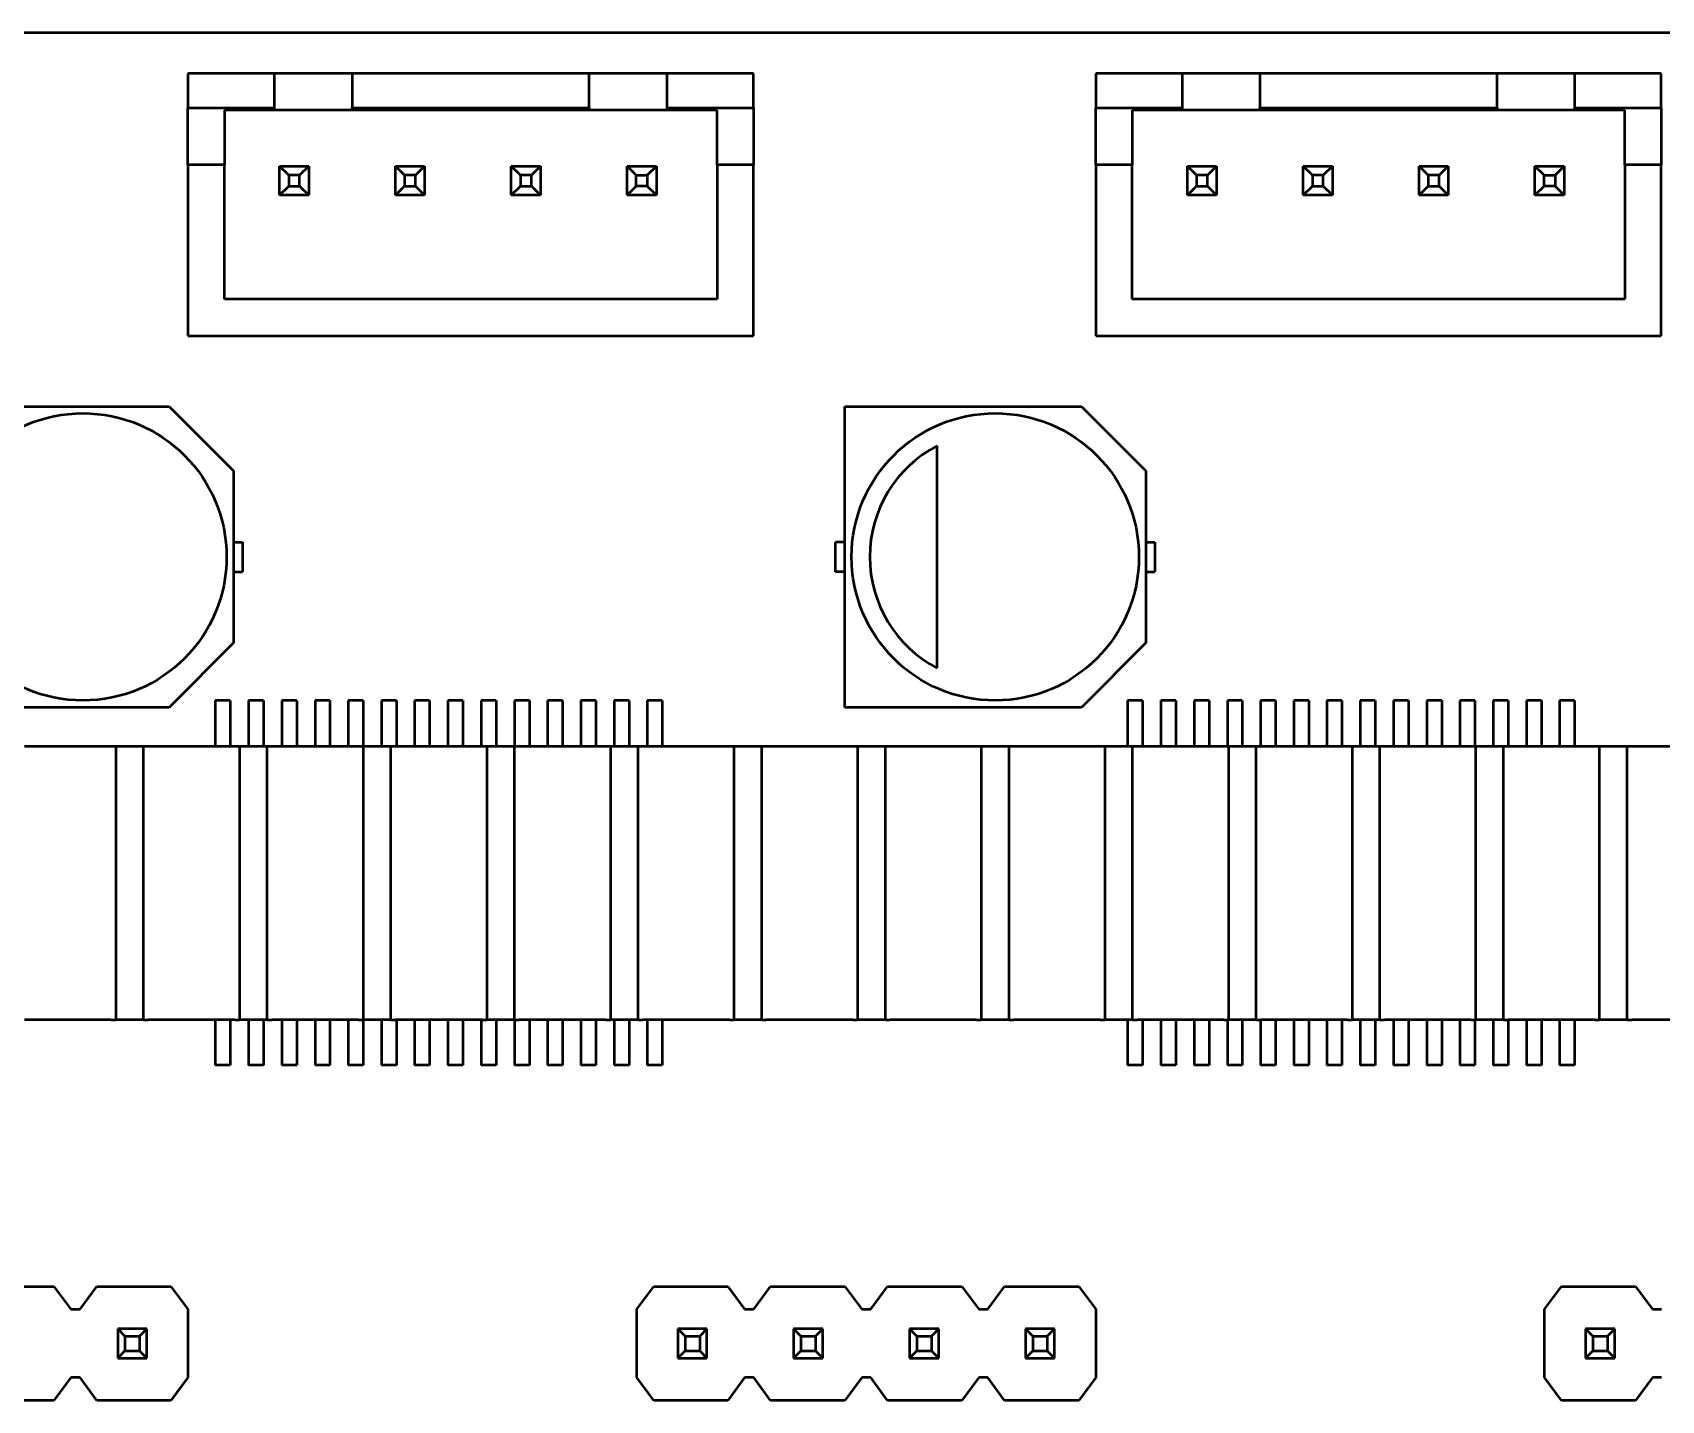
# Model space of a CAD drawing. Header units: inches. Extents: x 2.92 to 8.77, y 2.26 to 6.
# Drawn here: x 6.16 to 7.566, y 4.823 to 6.004 of the extents above; entities that cross this region are included whole.
import ezdxf

# ---------------------------------------------------------------- set-up
doc = ezdxf.new("R2010")
doc.units = ezdxf.units.IN
doc.header["$MEASUREMENT"] = 0
doc.layers.add('Visible (ANSI)', color=7, linetype='Continuous', lineweight=50)

msp = doc.modelspace()

# ---------------------------------------------------------------- linework, layer by layer
at = {"layer": 'Visible (ANSI)'}
for p, q in [((3.0069, 6.0039), (8.7746, 6.0039)), ((6.2943, 5.9685), (6.2943, 5.939)), ((6.3691, 5.9685), (6.2943, 5.9685)), ((6.436, 5.9685), (6.3691, 5.9685)), ((6.3691, 5.939), (6.3691, 5.9685)), ((6.6407, 5.9685), (6.436, 5.9685)), ((6.436, 5.9685), (6.436, 5.939)), ((6.7077, 5.9685), (6.6407, 5.9685)), ((6.6407, 5.939), (6.6407, 5.9685)), ((6.7825, 5.9685), (6.7077, 5.9685)), ((6.7077, 5.9685), (6.7077, 5.939)), ((6.7825, 5.939), (6.7825, 5.9685)), ((7.0778, 5.9685), (7.0778, 5.939)), ((7.1526, 5.9685), (7.0778, 5.9685)), ((7.2195, 5.9685), (7.1526, 5.9685)), ((7.1526, 5.939), (7.1526, 5.9685)), ((7.4242, 5.9685), (7.2195, 5.9685)), ((7.2195, 5.9685), (7.2195, 5.939)), ((7.4911, 5.9685), (7.4242, 5.9685)), ((7.4242, 5.939), (7.4242, 5.9685)), ((7.5659, 5.9685), (7.4911, 5.9685)), ((7.4911, 5.9685), (7.4911, 5.939)), ((7.5659, 5.939), (7.5659, 5.9685)), ((6.2943, 5.8898), (6.2943, 5.939)), ((6.2943, 5.939), (6.3691, 5.939)), ((6.3258, 5.937), (6.3258, 5.8898)), ((6.3691, 5.937), (6.3258, 5.937)), ((6.3691, 5.937), (6.3691, 5.939)), ((6.436, 5.937), (6.3691, 5.937)), ((6.436, 5.937), (6.436, 5.939)), ((6.436, 5.939), (6.6407, 5.939)), ((6.6407, 5.937), (6.436, 5.937)), ((6.6407, 5.939), (6.6407, 5.937)), ((6.7077, 5.937), (6.6407, 5.937)), ((6.7077, 5.939), (6.7825, 5.939)), ((6.7077, 5.939), (6.7077, 5.937)), ((6.751, 5.937), (6.7077, 5.937)), ((6.751, 5.8898), (6.751, 5.937)), ((6.7825, 5.939), (6.7825, 5.8898)), ((7.0778, 5.8898), (7.0778, 5.939)), ((7.0778, 5.939), (7.1526, 5.939)), ((7.1093, 5.937), (7.1093, 5.8898)), ((7.1526, 5.937), (7.1093, 5.937)), ((7.1526, 5.937), (7.1526, 5.939)), ((7.2195, 5.937), (7.1526, 5.937)), ((7.2195, 5.937), (7.2195, 5.939)), ((7.2195, 5.939), (7.4242, 5.939)), ((7.4242, 5.937), (7.2195, 5.937)), ((7.4242, 5.939), (7.4242, 5.937)), ((7.4911, 5.937), (7.4242, 5.937)), ((7.4911, 5.939), (7.5659, 5.939)), ((7.4911, 5.939), (7.4911, 5.937)), ((7.5344, 5.937), (7.4911, 5.937)), ((7.5344, 5.8898), (7.5344, 5.937)), ((7.5659, 5.939), (7.5659, 5.8898)), ((6.3258, 5.8898), (6.2943, 5.8898)), ((6.2943, 5.8898), (6.2943, 5.7421)), ((6.3258, 5.7736), (6.3258, 5.8898)), ((6.3734, 5.8886), (6.3986, 5.8886)), ((6.3734, 5.8634), (6.3734, 5.8886)), ((6.3813, 5.8807), (6.3734, 5.8886)), ((6.3907, 5.8807), (6.3813, 5.8807)), ((6.3813, 5.8807), (6.3813, 5.8713)), ((6.3907, 5.8807), (6.3986, 5.8886)), ((6.3907, 5.8713), (6.3907, 5.8807)), ((6.3986, 5.8886), (6.3986, 5.8634)), ((6.4734, 5.8886), (6.4986, 5.8886)), ((6.4734, 5.8634), (6.4734, 5.8886)), ((6.4813, 5.8807), (6.4734, 5.8886)), ((6.4907, 5.8807), (6.4813, 5.8807)), ((6.4813, 5.8807), (6.4813, 5.8713)), ((6.4907, 5.8807), (6.4986, 5.8886)), ((6.4907, 5.8713), (6.4907, 5.8807)), ((6.4986, 5.8886), (6.4986, 5.8634)), ((6.5734, 5.8886), (6.5986, 5.8886)), ((6.5734, 5.8634), (6.5734, 5.8886)), ((6.5813, 5.8807), (6.5734, 5.8886)), ((6.5907, 5.8807), (6.5813, 5.8807)), ((6.5813, 5.8807), (6.5813, 5.8713)), ((6.5907, 5.8807), (6.5986, 5.8886)), ((6.5907, 5.8713), (6.5907, 5.8807)), ((6.5986, 5.8886), (6.5986, 5.8634)), ((6.6734, 5.8634), (6.6734, 5.8886)), ((6.6734, 5.8886), (6.6986, 5.8886)), ((6.6813, 5.8807), (6.6734, 5.8886)), ((6.6813, 5.8713), (6.6813, 5.8807)), ((6.6813, 5.8807), (6.6907, 5.8807)), ((6.6986, 5.8886), (6.6907, 5.8807)), ((6.6907, 5.8807), (6.6907, 5.8713)), ((6.6986, 5.8886), (6.6986, 5.8634)), ((6.7825, 5.8898), (6.751, 5.8898)), ((6.751, 5.8898), (6.751, 5.7736)), ((6.7825, 5.7421), (6.7825, 5.8898)), ((7.1093, 5.8898), (7.0778, 5.8898)), ((7.0778, 5.8898), (7.0778, 5.7421)), ((7.1093, 5.7736), (7.1093, 5.8898)), ((7.1569, 5.8886), (7.1821, 5.8886)), ((7.1569, 5.8634), (7.1569, 5.8886)), ((7.1648, 5.8807), (7.1569, 5.8886)), ((7.1742, 5.8807), (7.1648, 5.8807)), ((7.1648, 5.8807), (7.1648, 5.8713)), ((7.1742, 5.8807), (7.1821, 5.8886)), ((7.1742, 5.8713), (7.1742, 5.8807)), ((7.1821, 5.8886), (7.1821, 5.8634)), ((7.2569, 5.8886), (7.2821, 5.8886)), ((7.2569, 5.8634), (7.2569, 5.8886)), ((7.2648, 5.8807), (7.2569, 5.8886)), ((7.2742, 5.8807), (7.2648, 5.8807)), ((7.2648, 5.8807), (7.2648, 5.8713)), ((7.2742, 5.8807), (7.2821, 5.8886)), ((7.2742, 5.8713), (7.2742, 5.8807)), ((7.2821, 5.8886), (7.2821, 5.8634)), ((7.3569, 5.8886), (7.3821, 5.8886)), ((7.3569, 5.8634), (7.3569, 5.8886)), ((7.3648, 5.8807), (7.3569, 5.8886)), ((7.3742, 5.8807), (7.3648, 5.8807)), ((7.3648, 5.8807), (7.3648, 5.8713)), ((7.3742, 5.8807), (7.3821, 5.8886)), ((7.3742, 5.8713), (7.3742, 5.8807)), ((7.3821, 5.8886), (7.3821, 5.8634)), ((7.4569, 5.8634), (7.4569, 5.8886)), ((7.4569, 5.8886), (7.4821, 5.8886)), ((7.4648, 5.8807), (7.4569, 5.8886)), ((7.4648, 5.8713), (7.4648, 5.8807)), ((7.4648, 5.8807), (7.4742, 5.8807)), ((7.4821, 5.8886), (7.4742, 5.8807)), ((7.4742, 5.8807), (7.4742, 5.8713)), ((7.4821, 5.8886), (7.4821, 5.8634)), ((7.5659, 5.8898), (7.5344, 5.8898)), ((7.5344, 5.8898), (7.5344, 5.7736)), ((7.5659, 5.7421), (7.5659, 5.8898)), ((6.3734, 5.8634), (6.3813, 5.8713)), ((6.3986, 5.8634), (6.3734, 5.8634)), ((6.3813, 5.8713), (6.3907, 5.8713)), ((6.3986, 5.8634), (6.3907, 5.8713)), ((6.4734, 5.8634), (6.4813, 5.8713)), ((6.4986, 5.8634), (6.4734, 5.8634)), ((6.4813, 5.8713), (6.4907, 5.8713)), ((6.4986, 5.8634), (6.4907, 5.8713)), ((6.5734, 5.8634), (6.5813, 5.8713)), ((6.5986, 5.8634), (6.5734, 5.8634)), ((6.5813, 5.8713), (6.5907, 5.8713)), ((6.5986, 5.8634), (6.5907, 5.8713)), ((6.6813, 5.8713), (6.6734, 5.8634)), ((6.6986, 5.8634), (6.6734, 5.8634)), ((6.6907, 5.8713), (6.6813, 5.8713)), ((6.6986, 5.8634), (6.6907, 5.8713)), ((7.1569, 5.8634), (7.1648, 5.8713)), ((7.1821, 5.8634), (7.1569, 5.8634)), ((7.1648, 5.8713), (7.1742, 5.8713)), ((7.1821, 5.8634), (7.1742, 5.8713)), ((7.2569, 5.8634), (7.2648, 5.8713)), ((7.2821, 5.8634), (7.2569, 5.8634)), ((7.2648, 5.8713), (7.2742, 5.8713)), ((7.2821, 5.8634), (7.2742, 5.8713)), ((7.3569, 5.8634), (7.3648, 5.8713)), ((7.3821, 5.8634), (7.3569, 5.8634)), ((7.3648, 5.8713), (7.3742, 5.8713)), ((7.3821, 5.8634), (7.3742, 5.8713)), ((7.4648, 5.8713), (7.4569, 5.8634)), ((7.4821, 5.8634), (7.4569, 5.8634)), ((7.4742, 5.8713), (7.4648, 5.8713)), ((7.4821, 5.8634), (7.4742, 5.8713)), ((6.751, 5.7736), (6.3258, 5.7736)), ((7.5344, 5.7736), (7.1093, 5.7736)), ((6.2943, 5.7421), (6.7825, 5.7421)), ((7.0778, 5.7421), (7.5659, 5.7421)), ((6.0738, 5.6811), (6.278, 5.6811)), ((6.278, 5.6811), (6.3337, 5.6254)), ((6.8612, 5.6811), (7.0654, 5.6811)), ((6.8612, 5.4213), (6.8612, 5.6811)), ((7.0654, 5.6811), (7.1211, 5.6254)), ((6.9409, 5.4553), (6.9409, 5.6471)), ((6.3337, 5.6254), (6.3337, 5.4769)), ((7.1211, 5.6254), (7.1211, 5.4769)), ((6.3337, 5.564), (6.3415, 5.564)), ((6.3415, 5.564), (6.3415, 5.5384)), ((6.8612, 5.564), (6.8533, 5.564)), ((6.8533, 5.5384), (6.8533, 5.564)), ((7.1211, 5.564), (7.1289, 5.564)), ((7.1289, 5.564), (7.1289, 5.5384)), ((6.3337, 5.5384), (6.3415, 5.5384)), ((6.8612, 5.5384), (6.8533, 5.5384)), ((7.1211, 5.5384), (7.1289, 5.5384)), ((6.3337, 5.4769), (6.278, 5.4213)), ((7.1211, 5.4769), (7.0654, 5.4213)), ((6.3179, 5.4272), (6.3179, 5.4005)), ((6.3308, 5.4272), (6.3179, 5.4272)), ((6.3308, 5.4272), (6.3308, 5.4005)), ((6.3466, 5.4272), (6.3466, 5.4005)), ((6.3595, 5.4272), (6.3466, 5.4272)), ((6.3595, 5.4272), (6.3595, 5.4005)), ((6.3753, 5.4272), (6.3753, 5.4005)), ((6.3882, 5.4272), (6.3753, 5.4272)), ((6.3882, 5.4272), (6.3882, 5.4005)), ((6.404, 5.4272), (6.404, 5.4005)), ((6.4169, 5.4272), (6.404, 5.4272)), ((6.4169, 5.4272), (6.4169, 5.4005)), ((6.4326, 5.4272), (6.4326, 5.4005)), ((6.4456, 5.4272), (6.4326, 5.4272)), ((6.4456, 5.4272), (6.4456, 5.4005)), ((6.4613, 5.4272), (6.4613, 5.4005)), ((6.4743, 5.4272), (6.4613, 5.4272)), ((6.4743, 5.4272), (6.4743, 5.4005)), ((6.49, 5.4272), (6.49, 5.4005)), ((6.5029, 5.4272), (6.49, 5.4272)), ((6.5029, 5.4272), (6.5029, 5.4005)), ((6.5187, 5.4272), (6.5187, 5.4005)), ((6.5316, 5.4272), (6.5187, 5.4272)), ((6.5316, 5.4272), (6.5316, 5.4005)), ((6.5474, 5.4272), (6.5474, 5.4005)), ((6.5603, 5.4272), (6.5474, 5.4272)), ((6.5603, 5.4272), (6.5603, 5.4005)), ((6.5761, 5.4272), (6.5761, 5.4005)), ((6.589, 5.4272), (6.5761, 5.4272)), ((6.589, 5.4272), (6.589, 5.4005)), ((6.6047, 5.4272), (6.6047, 5.4005)), ((6.6177, 5.4272), (6.6047, 5.4272)), ((6.6177, 5.4272), (6.6177, 5.4005)), ((6.6334, 5.4272), (6.6334, 5.4005)), ((6.6464, 5.4272), (6.6334, 5.4272)), ((6.6464, 5.4272), (6.6464, 5.4005)), ((6.6621, 5.4272), (6.6621, 5.4005)), ((6.6751, 5.4272), (6.6621, 5.4272)), ((6.6751, 5.4272), (6.6751, 5.4005)), ((6.6908, 5.4272), (6.6908, 5.4005)), ((6.7037, 5.4272), (6.6908, 5.4272)), ((6.7037, 5.4272), (6.7037, 5.4005)), ((7.1053, 5.4272), (7.1053, 5.4005)), ((7.1182, 5.4272), (7.1053, 5.4272)), ((7.1182, 5.4272), (7.1182, 5.4005)), ((7.134, 5.4272), (7.134, 5.4005)), ((7.1469, 5.4272), (7.134, 5.4272)), ((7.1469, 5.4272), (7.1469, 5.4005)), ((7.1627, 5.4272), (7.1627, 5.4005)), ((7.1756, 5.4272), (7.1627, 5.4272)), ((7.1756, 5.4272), (7.1756, 5.4005)), ((7.1914, 5.4272), (7.1914, 5.4005)), ((7.2043, 5.4272), (7.1914, 5.4272)), ((7.2043, 5.4272), (7.2043, 5.4005)), ((7.22, 5.4272), (7.22, 5.4005)), ((7.233, 5.4272), (7.22, 5.4272)), ((7.233, 5.4272), (7.233, 5.4005)), ((7.2487, 5.4272), (7.2487, 5.4005)), ((7.2617, 5.4272), (7.2487, 5.4272)), ((7.2617, 5.4272), (7.2617, 5.4005)), ((7.2774, 5.4272), (7.2774, 5.4005)), ((7.2903, 5.4272), (7.2774, 5.4272)), ((7.2903, 5.4272), (7.2903, 5.4005)), ((7.3061, 5.4272), (7.3061, 5.4005)), ((7.319, 5.4272), (7.3061, 5.4272)), ((7.319, 5.4272), (7.319, 5.4005)), ((7.3348, 5.4272), (7.3348, 5.4005)), ((7.3477, 5.4272), (7.3348, 5.4272)), ((7.3477, 5.4272), (7.3477, 5.4005)), ((7.3635, 5.4272), (7.3635, 5.4005)), ((7.3764, 5.4272), (7.3635, 5.4272)), ((7.3764, 5.4272), (7.3764, 5.4005)), ((7.3922, 5.4272), (7.3922, 5.4005)), ((7.4051, 5.4272), (7.3922, 5.4272)), ((7.4051, 5.4272), (7.4051, 5.4005)), ((7.4208, 5.4272), (7.4208, 5.4005)), ((7.4338, 5.4272), (7.4208, 5.4272)), ((7.4338, 5.4272), (7.4338, 5.4005)), ((7.4495, 5.4272), (7.4495, 5.4005)), ((7.4625, 5.4272), (7.4495, 5.4272)), ((7.4625, 5.4272), (7.4625, 5.4005)), ((7.4782, 5.4272), (7.4782, 5.4005)), ((7.4911, 5.4272), (7.4782, 5.4272)), ((7.4911, 5.4272), (7.4911, 5.4005)), ((6.278, 5.4213), (6.0738, 5.4213)), ((7.0654, 5.4213), (6.8612, 5.4213)), ((6.3179, 5.4005), (6.3179, 5.3986)), ((6.3179, 5.3986), (6.3179, 5.3884)), ((6.3308, 5.4005), (6.3308, 5.3986)), ((6.3308, 5.3986), (6.3308, 5.3884)), ((6.3466, 5.4005), (6.3466, 5.3986)), ((6.3466, 5.3986), (6.3466, 5.3884)), ((6.3595, 5.4005), (6.3595, 5.3986)), ((6.3595, 5.3986), (6.3595, 5.3884)), ((6.3753, 5.4005), (6.3753, 5.3986)), ((6.3753, 5.3986), (6.3753, 5.3884)), ((6.3882, 5.4005), (6.3882, 5.3986)), ((6.3882, 5.3986), (6.3882, 5.3884)), ((6.404, 5.4005), (6.404, 5.3986)), ((6.404, 5.3986), (6.404, 5.3884)), ((6.4169, 5.4005), (6.4169, 5.3986)), ((6.4169, 5.3986), (6.4169, 5.3884)), ((6.4326, 5.4005), (6.4326, 5.3986)), ((6.4326, 5.3986), (6.4326, 5.3884)), ((6.4456, 5.4005), (6.4456, 5.3986)), ((6.4456, 5.3986), (6.4456, 5.3884)), ((6.4613, 5.4005), (6.4613, 5.3986)), ((6.4613, 5.3986), (6.4613, 5.3884)), ((6.4743, 5.4005), (6.4743, 5.3986)), ((6.4743, 5.3986), (6.4743, 5.3884)), ((6.49, 5.4005), (6.49, 5.3986)), ((6.49, 5.3986), (6.49, 5.3884)), ((6.5029, 5.4005), (6.5029, 5.3986)), ((6.5029, 5.3986), (6.5029, 5.3884)), ((6.5187, 5.4005), (6.5187, 5.3986)), ((6.5187, 5.3986), (6.5187, 5.3884)), ((6.5316, 5.4005), (6.5316, 5.3986)), ((6.5316, 5.3986), (6.5316, 5.3884)), ((6.5474, 5.4005), (6.5474, 5.3986)), ((6.5474, 5.3986), (6.5474, 5.3884)), ((6.5603, 5.4005), (6.5603, 5.3986)), ((6.5603, 5.3986), (6.5603, 5.3884)), ((6.5761, 5.4005), (6.5761, 5.3986)), ((6.5761, 5.3986), (6.5761, 5.3884)), ((6.589, 5.4005), (6.589, 5.3986)), ((6.589, 5.3986), (6.589, 5.3884)), ((6.6047, 5.4005), (6.6047, 5.3986)), ((6.6047, 5.3986), (6.6047, 5.3884)), ((6.6177, 5.4005), (6.6177, 5.3986)), ((6.6177, 5.3986), (6.6177, 5.3884)), ((6.6334, 5.4005), (6.6334, 5.3986)), ((6.6334, 5.3986), (6.6334, 5.3884)), ((6.6464, 5.4005), (6.6464, 5.3986)), ((6.6464, 5.3986), (6.6464, 5.3884)), ((6.6621, 5.4005), (6.6621, 5.3986)), ((6.6621, 5.3986), (6.6621, 5.3884)), ((6.6751, 5.4005), (6.6751, 5.3986)), ((6.6751, 5.3986), (6.6751, 5.3884)), ((6.6908, 5.4005), (6.6908, 5.3986)), ((6.6908, 5.3986), (6.6908, 5.3884)), ((6.7037, 5.4005), (6.7037, 5.3986)), ((6.7037, 5.3986), (6.7037, 5.3884)), ((7.1053, 5.4005), (7.1053, 5.3986)), ((7.1053, 5.3986), (7.1053, 5.3884)), ((7.1182, 5.4005), (7.1182, 5.3986)), ((7.1182, 5.3986), (7.1182, 5.3884)), ((7.134, 5.4005), (7.134, 5.3986)), ((7.134, 5.3986), (7.134, 5.3884)), ((7.1469, 5.4005), (7.1469, 5.3986)), ((7.1469, 5.3986), (7.1469, 5.3884)), ((7.1627, 5.4005), (7.1627, 5.3986)), ((7.1627, 5.3986), (7.1627, 5.3884)), ((7.1756, 5.4005), (7.1756, 5.3986)), ((7.1756, 5.3986), (7.1756, 5.3884)), ((7.1914, 5.4005), (7.1914, 5.3986)), ((7.1914, 5.3986), (7.1914, 5.3884)), ((7.2043, 5.4005), (7.2043, 5.3986)), ((7.2043, 5.3986), (7.2043, 5.3884)), ((7.22, 5.4005), (7.22, 5.3986)), ((7.22, 5.3986), (7.22, 5.3884)), ((7.233, 5.4005), (7.233, 5.3986)), ((7.233, 5.3986), (7.233, 5.3884)), ((7.2487, 5.4005), (7.2487, 5.3986)), ((7.2487, 5.3986), (7.2487, 5.3884)), ((7.2617, 5.4005), (7.2617, 5.3986)), ((7.2617, 5.3986), (7.2617, 5.3884)), ((7.2774, 5.4005), (7.2774, 5.3986)), ((7.2774, 5.3986), (7.2774, 5.3884)), ((7.2903, 5.4005), (7.2903, 5.3986)), ((7.2903, 5.3986), (7.2903, 5.3884)), ((7.3061, 5.4005), (7.3061, 5.3986)), ((7.3061, 5.3986), (7.3061, 5.3884)), ((7.319, 5.4005), (7.319, 5.3986)), ((7.319, 5.3986), (7.319, 5.3884)), ((7.3348, 5.4005), (7.3348, 5.3986)), ((7.3348, 5.3986), (7.3348, 5.3884)), ((7.3477, 5.4005), (7.3477, 5.3986)), ((7.3477, 5.3986), (7.3477, 5.3884)), ((7.3635, 5.4005), (7.3635, 5.3986)), ((7.3635, 5.3986), (7.3635, 5.3884)), ((7.3764, 5.4005), (7.3764, 5.3986)), ((7.3764, 5.3986), (7.3764, 5.3884)), ((7.3922, 5.4005), (7.3922, 5.3986)), ((7.3922, 5.3986), (7.3922, 5.3884)), ((7.4051, 5.4005), (7.4051, 5.3986)), ((7.4051, 5.3986), (7.4051, 5.3884)), ((7.4208, 5.4005), (7.4208, 5.3986)), ((7.4208, 5.3986), (7.4208, 5.3884)), ((7.4338, 5.4005), (7.4338, 5.3986)), ((7.4338, 5.3986), (7.4338, 5.3884)), ((7.4495, 5.4005), (7.4495, 5.3986)), ((7.4495, 5.3986), (7.4495, 5.3884)), ((7.4625, 5.4005), (7.4625, 5.3986)), ((7.4625, 5.3986), (7.4625, 5.3884)), ((7.4782, 5.4005), (7.4782, 5.3986)), ((7.4782, 5.3986), (7.4782, 5.3884)), ((7.4911, 5.4005), (7.4911, 5.3986)), ((7.4911, 5.3986), (7.4911, 5.3884)), ((6.1533, 5.3878), (6.1671, 5.3878)), ((6.1671, 5.3878), (6.2144, 5.3878)), ((6.2144, 5.3878), (6.2281, 5.3878)), ((6.2281, 5.3878), (6.2321, 5.3878)), ((6.2321, 5.3878), (6.2561, 5.3878)), ((6.2321, 5.3878), (6.2321, 5.1516)), ((6.2561, 5.3878), (6.26, 5.3878)), ((6.2561, 5.1516), (6.2561, 5.3878)), ((6.26, 5.3878), (6.2738, 5.3878)), ((6.2738, 5.3878), (6.3211, 5.3878)), ((6.3179, 5.3878), (6.3179, 5.3884)), ((6.3211, 5.3878), (6.3348, 5.3878)), ((6.3308, 5.3878), (6.3308, 5.3884)), ((6.3348, 5.3878), (6.3388, 5.3878)), ((6.3388, 5.3878), (6.3628, 5.3878)), ((6.3388, 5.3878), (6.3388, 5.1516)), ((6.3466, 5.3878), (6.3466, 5.3884)), ((6.3595, 5.3878), (6.3595, 5.3884)), ((6.3628, 5.3878), (6.3667, 5.3878)), ((6.3628, 5.1516), (6.3628, 5.3878)), ((6.3667, 5.3878), (6.3805, 5.3878)), ((6.3753, 5.3878), (6.3753, 5.3884)), ((6.3805, 5.3878), (6.4278, 5.3878)), ((6.3882, 5.3878), (6.3882, 5.3884)), ((6.404, 5.3878), (6.404, 5.3884)), ((6.4169, 5.3878), (6.4169, 5.3884)), ((6.4278, 5.3878), (6.4415, 5.3878)), ((6.4326, 5.3878), (6.4326, 5.3884)), ((6.4415, 5.3878), (6.4455, 5.3878)), ((6.4455, 5.3878), (6.4695, 5.3878)), ((6.4455, 5.3878), (6.4455, 5.1516)), ((6.4456, 5.3878), (6.4456, 5.3884)), ((6.4613, 5.3878), (6.4613, 5.3884)), ((6.4695, 5.3878), (6.4734, 5.3878)), ((6.4695, 5.1516), (6.4695, 5.3878)), ((6.4734, 5.3878), (6.4872, 5.3878)), ((6.4743, 5.3878), (6.4743, 5.3884)), ((6.4872, 5.3878), (6.5344, 5.3878)), ((6.49, 5.3878), (6.49, 5.3884)), ((6.5029, 5.3878), (6.5029, 5.3884)), ((6.5187, 5.3878), (6.5187, 5.3884)), ((6.5316, 5.3878), (6.5316, 5.3884)), ((6.5344, 5.3878), (6.5482, 5.3878)), ((6.5474, 5.3878), (6.5474, 5.3884)), ((6.5482, 5.3878), (6.5522, 5.3878)), ((6.5522, 5.3878), (6.5762, 5.3878)), ((6.5522, 5.3878), (6.5522, 5.1516)), ((6.5603, 5.3878), (6.5603, 5.3884)), ((6.5761, 5.3878), (6.5761, 5.3884)), ((6.5762, 5.3878), (6.5801, 5.3878)), ((6.5762, 5.1516), (6.5762, 5.3878)), ((6.5801, 5.3878), (6.5939, 5.3878)), ((6.589, 5.3878), (6.589, 5.3884)), ((6.5939, 5.3878), (6.6411, 5.3878)), ((6.6047, 5.3878), (6.6047, 5.3884)), ((6.6177, 5.3878), (6.6177, 5.3884)), ((6.6334, 5.3878), (6.6334, 5.3884)), ((6.6411, 5.3878), (6.6549, 5.3878)), ((6.6464, 5.3878), (6.6464, 5.3884)), ((6.6549, 5.3878), (6.6589, 5.3878)), ((6.6589, 5.3878), (6.6829, 5.3878)), ((6.6589, 5.3878), (6.6589, 5.1516)), ((6.6621, 5.3878), (6.6621, 5.3884)), ((6.6751, 5.3878), (6.6751, 5.3884)), ((6.6829, 5.3878), (6.6868, 5.3878)), ((6.6829, 5.1516), (6.6829, 5.3878)), ((6.6868, 5.3878), (6.7006, 5.3878)), ((6.6908, 5.3878), (6.6908, 5.3884)), ((6.7006, 5.3878), (6.7478, 5.3878)), ((6.7037, 5.3878), (6.7037, 5.3884)), ((6.7478, 5.3878), (6.7616, 5.3878)), ((6.7616, 5.3878), (6.7656, 5.3878)), ((6.7656, 5.3878), (6.7896, 5.3878)), ((6.7656, 5.3878), (6.7656, 5.1516)), ((6.7896, 5.3878), (6.7935, 5.3878)), ((6.7896, 5.1516), (6.7896, 5.3878)), ((6.7935, 5.3878), (6.8073, 5.3878)), ((6.8073, 5.3878), (6.8545, 5.3878)), ((6.8545, 5.3878), (6.8683, 5.3878)), ((6.8683, 5.3878), (6.8722, 5.3878)), ((6.8722, 5.3878), (6.8963, 5.3878)), ((6.8722, 5.3878), (6.8722, 5.1516)), ((6.8963, 5.3878), (6.9002, 5.3878)), ((6.8963, 5.1516), (6.8963, 5.3878)), ((6.9002, 5.3878), (6.914, 5.3878)), ((6.914, 5.3878), (6.9612, 5.3878)), ((6.9612, 5.3878), (6.975, 5.3878)), ((6.975, 5.3878), (6.9789, 5.3878)), ((6.9789, 5.3878), (7.003, 5.3878)), ((6.9789, 5.3878), (6.9789, 5.1516)), ((7.003, 5.3878), (7.0069, 5.3878)), ((7.003, 5.1516), (7.003, 5.3878)), ((7.0069, 5.3878), (7.0207, 5.3878)), ((7.0207, 5.3878), (7.0679, 5.3878)), ((7.0679, 5.3878), (7.0817, 5.3878)), ((7.0817, 5.3878), (7.0856, 5.3878)), ((7.0856, 5.3878), (7.1096, 5.3878)), ((7.0856, 5.3878), (7.0856, 5.1516)), ((7.1053, 5.3878), (7.1053, 5.3884)), ((7.1096, 5.3878), (7.1136, 5.3878)), ((7.1096, 5.1516), (7.1096, 5.3878)), ((7.1136, 5.3878), (7.1274, 5.3878)), ((7.1182, 5.3878), (7.1182, 5.3884)), ((7.1274, 5.3878), (7.1746, 5.3878)), ((7.134, 5.3878), (7.134, 5.3884)), ((7.1469, 5.3878), (7.1469, 5.3884)), ((7.1627, 5.3878), (7.1627, 5.3884)), ((7.1746, 5.3878), (7.1884, 5.3878)), ((7.1756, 5.3878), (7.1756, 5.3884)), ((7.1884, 5.3878), (7.1923, 5.3878)), ((7.1914, 5.3878), (7.1914, 5.3884)), ((7.1923, 5.3878), (7.2163, 5.3878)), ((7.1923, 5.3878), (7.1923, 5.1516)), ((7.2043, 5.3878), (7.2043, 5.3884)), ((7.2163, 5.3878), (7.2203, 5.3878)), ((7.2163, 5.1516), (7.2163, 5.3878)), ((7.22, 5.3878), (7.22, 5.3884)), ((7.2203, 5.3878), (7.2341, 5.3878)), ((7.233, 5.3878), (7.233, 5.3884)), ((7.2341, 5.3878), (7.2813, 5.3878)), ((7.2487, 5.3878), (7.2487, 5.3884)), ((7.2617, 5.3878), (7.2617, 5.3884)), ((7.2774, 5.3878), (7.2774, 5.3884)), ((7.2813, 5.3878), (7.2951, 5.3878)), ((7.2903, 5.3878), (7.2903, 5.3884)), ((7.2951, 5.3878), (7.299, 5.3878)), ((7.299, 5.3878), (7.323, 5.3878)), ((7.299, 5.3878), (7.299, 5.1516)), ((7.3061, 5.3878), (7.3061, 5.3884)), ((7.319, 5.3878), (7.319, 5.3884)), ((7.323, 5.3878), (7.327, 5.3878)), ((7.323, 5.1516), (7.323, 5.3878)), ((7.327, 5.3878), (7.3407, 5.3878)), ((7.3348, 5.3878), (7.3348, 5.3884)), ((7.3407, 5.3878), (7.388, 5.3878)), ((7.3477, 5.3878), (7.3477, 5.3884)), ((7.3635, 5.3878), (7.3635, 5.3884)), ((7.3764, 5.3878), (7.3764, 5.3884)), ((7.388, 5.3878), (7.4018, 5.3878)), ((7.3922, 5.3878), (7.3922, 5.3884)), ((7.4018, 5.3878), (7.4057, 5.3878)), ((7.4051, 5.3878), (7.4051, 5.3884)), ((7.4057, 5.3878), (7.4297, 5.3878)), ((7.4057, 5.3878), (7.4057, 5.1516)), ((7.4208, 5.3878), (7.4208, 5.3884)), ((7.4297, 5.3878), (7.4337, 5.3878)), ((7.4297, 5.1516), (7.4297, 5.3878)), ((7.4337, 5.3878), (7.4474, 5.3878)), ((7.4338, 5.3878), (7.4338, 5.3884)), ((7.4474, 5.3878), (7.4947, 5.3878)), ((7.4495, 5.3878), (7.4495, 5.3884)), ((7.4625, 5.3878), (7.4625, 5.3884)), ((7.4782, 5.3878), (7.4782, 5.3884)), ((7.4911, 5.3878), (7.4911, 5.3884)), ((7.4947, 5.3878), (7.5085, 5.3878)), ((7.5085, 5.3878), (7.5124, 5.3878)), ((7.5124, 5.3878), (7.5364, 5.3878)), ((7.5124, 5.3878), (7.5124, 5.1516)), ((7.5364, 5.3878), (7.5404, 5.3878)), ((7.5364, 5.1516), (7.5364, 5.3878)), ((7.5404, 5.3878), (7.5541, 5.3878)), ((7.5541, 5.3878), (7.6014, 5.3878)), ((6.1671, 5.1516), (6.1533, 5.1516)), ((6.2144, 5.1516), (6.1671, 5.1516)), ((6.2281, 5.1516), (6.2144, 5.1516)), ((6.2281, 5.1516), (6.2321, 5.1516)), ((6.2561, 5.1516), (6.2321, 5.1516)), ((6.2561, 5.1516), (6.26, 5.1516)), ((6.2738, 5.1516), (6.26, 5.1516)), ((6.3211, 5.1516), (6.2738, 5.1516)), ((6.3179, 5.151), (6.3179, 5.1516)), ((6.3179, 5.151), (6.3179, 5.1408)), ((6.3348, 5.1516), (6.3211, 5.1516)), ((6.3308, 5.151), (6.3308, 5.1516)), ((6.3308, 5.151), (6.3308, 5.1408)), ((6.3348, 5.1516), (6.3388, 5.1516)), ((6.3628, 5.1516), (6.3388, 5.1516)), ((6.3466, 5.151), (6.3466, 5.1516)), ((6.3466, 5.151), (6.3466, 5.1408)), ((6.3595, 5.151), (6.3595, 5.1516)), ((6.3595, 5.151), (6.3595, 5.1408)), ((6.3628, 5.1516), (6.3667, 5.1516)), ((6.3805, 5.1516), (6.3667, 5.1516)), ((6.3753, 5.151), (6.3753, 5.1516)), ((6.3753, 5.151), (6.3753, 5.1408)), ((6.4278, 5.1516), (6.3805, 5.1516)), ((6.3882, 5.151), (6.3882, 5.1516)), ((6.3882, 5.151), (6.3882, 5.1408)), ((6.404, 5.151), (6.404, 5.1516)), ((6.404, 5.151), (6.404, 5.1408)), ((6.4169, 5.151), (6.4169, 5.1516)), ((6.4169, 5.151), (6.4169, 5.1408)), ((6.4415, 5.1516), (6.4278, 5.1516)), ((6.4326, 5.151), (6.4326, 5.1516)), ((6.4326, 5.151), (6.4326, 5.1408)), ((6.4415, 5.1516), (6.4455, 5.1516)), ((6.4695, 5.1516), (6.4455, 5.1516)), ((6.4456, 5.151), (6.4456, 5.1516)), ((6.4456, 5.151), (6.4456, 5.1408)), ((6.4613, 5.151), (6.4613, 5.1516)), ((6.4613, 5.151), (6.4613, 5.1408)), ((6.4695, 5.1516), (6.4734, 5.1516)), ((6.4872, 5.1516), (6.4734, 5.1516)), ((6.4743, 5.151), (6.4743, 5.1516)), ((6.4743, 5.151), (6.4743, 5.1408)), ((6.5344, 5.1516), (6.4872, 5.1516)), ((6.49, 5.151), (6.49, 5.1516)), ((6.49, 5.151), (6.49, 5.1408)), ((6.5029, 5.151), (6.5029, 5.1516)), ((6.5029, 5.151), (6.5029, 5.1408)), ((6.5187, 5.151), (6.5187, 5.1516)), ((6.5187, 5.151), (6.5187, 5.1408)), ((6.5316, 5.151), (6.5316, 5.1516)), ((6.5316, 5.151), (6.5316, 5.1408)), ((6.5482, 5.1516), (6.5344, 5.1516)), ((6.5474, 5.151), (6.5474, 5.1516)), ((6.5474, 5.151), (6.5474, 5.1408)), ((6.5482, 5.1516), (6.5522, 5.1516)), ((6.5762, 5.1516), (6.5522, 5.1516)), ((6.5603, 5.151), (6.5603, 5.1516)), ((6.5603, 5.151), (6.5603, 5.1408)), ((6.5761, 5.151), (6.5761, 5.1516)), ((6.5761, 5.151), (6.5761, 5.1408)), ((6.5762, 5.1516), (6.5801, 5.1516)), ((6.5939, 5.1516), (6.5801, 5.1516)), ((6.589, 5.151), (6.589, 5.1516)), ((6.589, 5.151), (6.589, 5.1408)), ((6.6411, 5.1516), (6.5939, 5.1516)), ((6.6047, 5.151), (6.6047, 5.1516)), ((6.6047, 5.151), (6.6047, 5.1408)), ((6.6177, 5.151), (6.6177, 5.1516)), ((6.6177, 5.151), (6.6177, 5.1408)), ((6.6334, 5.151), (6.6334, 5.1516)), ((6.6334, 5.151), (6.6334, 5.1408)), ((6.6549, 5.1516), (6.6411, 5.1516)), ((6.6464, 5.151), (6.6464, 5.1516)), ((6.6464, 5.151), (6.6464, 5.1408)), ((6.6549, 5.1516), (6.6589, 5.1516)), ((6.6829, 5.1516), (6.6589, 5.1516)), ((6.6621, 5.151), (6.6621, 5.1516)), ((6.6621, 5.151), (6.6621, 5.1408)), ((6.6751, 5.151), (6.6751, 5.1516)), ((6.6751, 5.151), (6.6751, 5.1408)), ((6.6829, 5.1516), (6.6868, 5.1516)), ((6.7006, 5.1516), (6.6868, 5.1516)), ((6.6908, 5.151), (6.6908, 5.1516)), ((6.6908, 5.151), (6.6908, 5.1408)), ((6.7478, 5.1516), (6.7006, 5.1516)), ((6.7037, 5.151), (6.7037, 5.1516)), ((6.7037, 5.151), (6.7037, 5.1408)), ((6.7616, 5.1516), (6.7478, 5.1516)), ((6.7616, 5.1516), (6.7656, 5.1516)), ((6.7896, 5.1516), (6.7656, 5.1516)), ((6.7896, 5.1516), (6.7935, 5.1516)), ((6.8073, 5.1516), (6.7935, 5.1516)), ((6.8545, 5.1516), (6.8073, 5.1516)), ((6.8683, 5.1516), (6.8545, 5.1516)), ((6.8683, 5.1516), (6.8722, 5.1516)), ((6.8963, 5.1516), (6.8722, 5.1516)), ((6.8963, 5.1516), (6.9002, 5.1516)), ((6.914, 5.1516), (6.9002, 5.1516)), ((6.9612, 5.1516), (6.914, 5.1516)), ((6.975, 5.1516), (6.9612, 5.1516)), ((6.975, 5.1516), (6.9789, 5.1516)), ((7.003, 5.1516), (6.9789, 5.1516)), ((7.003, 5.1516), (7.0069, 5.1516)), ((7.0207, 5.1516), (7.0069, 5.1516)), ((7.0679, 5.1516), (7.0207, 5.1516)), ((7.0817, 5.1516), (7.0679, 5.1516)), ((7.0817, 5.1516), (7.0856, 5.1516)), ((7.1096, 5.1516), (7.0856, 5.1516)), ((7.1053, 5.151), (7.1053, 5.1516)), ((7.1053, 5.151), (7.1053, 5.1408)), ((7.1096, 5.1516), (7.1136, 5.1516)), ((7.1274, 5.1516), (7.1136, 5.1516)), ((7.1182, 5.151), (7.1182, 5.1516)), ((7.1182, 5.151), (7.1182, 5.1408)), ((7.1746, 5.1516), (7.1274, 5.1516)), ((7.134, 5.151), (7.134, 5.1516)), ((7.134, 5.151), (7.134, 5.1408)), ((7.1469, 5.151), (7.1469, 5.1516)), ((7.1469, 5.151), (7.1469, 5.1408)), ((7.1627, 5.151), (7.1627, 5.1516)), ((7.1627, 5.151), (7.1627, 5.1408)), ((7.1884, 5.1516), (7.1746, 5.1516)), ((7.1756, 5.151), (7.1756, 5.1516)), ((7.1756, 5.151), (7.1756, 5.1408)), ((7.1884, 5.1516), (7.1923, 5.1516)), ((7.1914, 5.151), (7.1914, 5.1516)), ((7.1914, 5.151), (7.1914, 5.1408)), ((7.2163, 5.1516), (7.1923, 5.1516)), ((7.2043, 5.151), (7.2043, 5.1516)), ((7.2043, 5.151), (7.2043, 5.1408)), ((7.2163, 5.1516), (7.2203, 5.1516)), ((7.22, 5.151), (7.22, 5.1516)), ((7.22, 5.151), (7.22, 5.1408)), ((7.2341, 5.1516), (7.2203, 5.1516)), ((7.233, 5.151), (7.233, 5.1516)), ((7.233, 5.151), (7.233, 5.1408)), ((7.2813, 5.1516), (7.2341, 5.1516)), ((7.2487, 5.151), (7.2487, 5.1516)), ((7.2487, 5.151), (7.2487, 5.1408)), ((7.2617, 5.151), (7.2617, 5.1516)), ((7.2617, 5.151), (7.2617, 5.1408)), ((7.2774, 5.151), (7.2774, 5.1516)), ((7.2774, 5.151), (7.2774, 5.1408)), ((7.2951, 5.1516), (7.2813, 5.1516)), ((7.2903, 5.151), (7.2903, 5.1516)), ((7.2903, 5.151), (7.2903, 5.1408)), ((7.2951, 5.1516), (7.299, 5.1516)), ((7.323, 5.1516), (7.299, 5.1516)), ((7.3061, 5.151), (7.3061, 5.1516)), ((7.3061, 5.151), (7.3061, 5.1408)), ((7.319, 5.151), (7.319, 5.1516)), ((7.319, 5.151), (7.319, 5.1408)), ((7.323, 5.1516), (7.327, 5.1516)), ((7.3407, 5.1516), (7.327, 5.1516)), ((7.3348, 5.151), (7.3348, 5.1516)), ((7.3348, 5.151), (7.3348, 5.1408)), ((7.388, 5.1516), (7.3407, 5.1516)), ((7.3477, 5.151), (7.3477, 5.1516)), ((7.3477, 5.151), (7.3477, 5.1408)), ((7.3635, 5.151), (7.3635, 5.1516)), ((7.3635, 5.151), (7.3635, 5.1408)), ((7.3764, 5.151), (7.3764, 5.1516)), ((7.3764, 5.151), (7.3764, 5.1408)), ((7.4018, 5.1516), (7.388, 5.1516)), ((7.3922, 5.151), (7.3922, 5.1516)), ((7.3922, 5.151), (7.3922, 5.1408)), ((7.4018, 5.1516), (7.4057, 5.1516)), ((7.4051, 5.151), (7.4051, 5.1516)), ((7.4051, 5.151), (7.4051, 5.1408)), ((7.4297, 5.1516), (7.4057, 5.1516)), ((7.4208, 5.151), (7.4208, 5.1516)), ((7.4208, 5.151), (7.4208, 5.1408)), ((7.4297, 5.1516), (7.4337, 5.1516)), ((7.4474, 5.1516), (7.4337, 5.1516)), ((7.4338, 5.151), (7.4338, 5.1516)), ((7.4338, 5.151), (7.4338, 5.1408)), ((7.4947, 5.1516), (7.4474, 5.1516)), ((7.4495, 5.151), (7.4495, 5.1516)), ((7.4495, 5.151), (7.4495, 5.1408)), ((7.4625, 5.151), (7.4625, 5.1516)), ((7.4625, 5.151), (7.4625, 5.1408)), ((7.4782, 5.151), (7.4782, 5.1516)), ((7.4782, 5.151), (7.4782, 5.1408)), ((7.4911, 5.151), (7.4911, 5.1516)), ((7.4911, 5.151), (7.4911, 5.1408)), ((7.5085, 5.1516), (7.4947, 5.1516)), ((7.5085, 5.1516), (7.5124, 5.1516)), ((7.5364, 5.1516), (7.5124, 5.1516)), ((7.5364, 5.1516), (7.5404, 5.1516)), ((7.5541, 5.1516), (7.5404, 5.1516)), ((7.6014, 5.1516), (7.5541, 5.1516)), ((6.3179, 5.1408), (6.3179, 5.1389)), ((6.3179, 5.1389), (6.3179, 5.1122)), ((6.3308, 5.1408), (6.3308, 5.1389)), ((6.3308, 5.1389), (6.3308, 5.1122)), ((6.3466, 5.1408), (6.3466, 5.1389)), ((6.3466, 5.1389), (6.3466, 5.1122)), ((6.3595, 5.1408), (6.3595, 5.1389)), ((6.3595, 5.1389), (6.3595, 5.1122)), ((6.3753, 5.1408), (6.3753, 5.1389)), ((6.3753, 5.1389), (6.3753, 5.1122)), ((6.3882, 5.1408), (6.3882, 5.1389)), ((6.3882, 5.1389), (6.3882, 5.1122)), ((6.404, 5.1408), (6.404, 5.1389)), ((6.404, 5.1389), (6.404, 5.1122)), ((6.4169, 5.1408), (6.4169, 5.1389)), ((6.4169, 5.1389), (6.4169, 5.1122)), ((6.4326, 5.1408), (6.4326, 5.1389)), ((6.4326, 5.1389), (6.4326, 5.1122)), ((6.4456, 5.1408), (6.4456, 5.1389)), ((6.4456, 5.1389), (6.4456, 5.1122)), ((6.4613, 5.1408), (6.4613, 5.1389)), ((6.4613, 5.1389), (6.4613, 5.1122)), ((6.4743, 5.1408), (6.4743, 5.1389)), ((6.4743, 5.1389), (6.4743, 5.1122)), ((6.49, 5.1408), (6.49, 5.1389)), ((6.49, 5.1389), (6.49, 5.1122)), ((6.5029, 5.1408), (6.5029, 5.1389)), ((6.5029, 5.1389), (6.5029, 5.1122)), ((6.5187, 5.1408), (6.5187, 5.1389)), ((6.5187, 5.1389), (6.5187, 5.1122)), ((6.5316, 5.1408), (6.5316, 5.1389)), ((6.5316, 5.1389), (6.5316, 5.1122)), ((6.5474, 5.1408), (6.5474, 5.1389)), ((6.5474, 5.1389), (6.5474, 5.1122)), ((6.5603, 5.1408), (6.5603, 5.1389)), ((6.5603, 5.1389), (6.5603, 5.1122)), ((6.5761, 5.1408), (6.5761, 5.1389)), ((6.5761, 5.1389), (6.5761, 5.1122)), ((6.589, 5.1408), (6.589, 5.1389)), ((6.589, 5.1389), (6.589, 5.1122)), ((6.6047, 5.1408), (6.6047, 5.1389)), ((6.6047, 5.1389), (6.6047, 5.1122)), ((6.6177, 5.1408), (6.6177, 5.1389)), ((6.6177, 5.1389), (6.6177, 5.1122)), ((6.6334, 5.1408), (6.6334, 5.1389)), ((6.6334, 5.1389), (6.6334, 5.1122)), ((6.6464, 5.1408), (6.6464, 5.1389)), ((6.6464, 5.1389), (6.6464, 5.1122)), ((6.6621, 5.1408), (6.6621, 5.1389)), ((6.6621, 5.1389), (6.6621, 5.1122)), ((6.6751, 5.1408), (6.6751, 5.1389)), ((6.6751, 5.1389), (6.6751, 5.1122)), ((6.6908, 5.1408), (6.6908, 5.1389)), ((6.6908, 5.1389), (6.6908, 5.1122)), ((6.7037, 5.1408), (6.7037, 5.1389)), ((6.7037, 5.1389), (6.7037, 5.1122)), ((7.1053, 5.1408), (7.1053, 5.1389)), ((7.1053, 5.1389), (7.1053, 5.1122)), ((7.1182, 5.1408), (7.1182, 5.1389)), ((7.1182, 5.1389), (7.1182, 5.1122)), ((7.134, 5.1408), (7.134, 5.1389)), ((7.134, 5.1389), (7.134, 5.1122)), ((7.1469, 5.1408), (7.1469, 5.1389)), ((7.1469, 5.1389), (7.1469, 5.1122)), ((7.1627, 5.1408), (7.1627, 5.1389)), ((7.1627, 5.1389), (7.1627, 5.1122)), ((7.1756, 5.1408), (7.1756, 5.1389)), ((7.1756, 5.1389), (7.1756, 5.1122)), ((7.1914, 5.1408), (7.1914, 5.1389)), ((7.1914, 5.1389), (7.1914, 5.1122)), ((7.2043, 5.1408), (7.2043, 5.1389)), ((7.2043, 5.1389), (7.2043, 5.1122)), ((7.22, 5.1408), (7.22, 5.1389)), ((7.22, 5.1389), (7.22, 5.1122)), ((7.233, 5.1408), (7.233, 5.1389)), ((7.233, 5.1389), (7.233, 5.1122)), ((7.2487, 5.1408), (7.2487, 5.1389)), ((7.2487, 5.1389), (7.2487, 5.1122)), ((7.2617, 5.1408), (7.2617, 5.1389)), ((7.2617, 5.1389), (7.2617, 5.1122)), ((7.2774, 5.1408), (7.2774, 5.1389)), ((7.2774, 5.1389), (7.2774, 5.1122)), ((7.2903, 5.1408), (7.2903, 5.1389)), ((7.2903, 5.1389), (7.2903, 5.1122)), ((7.3061, 5.1408), (7.3061, 5.1389)), ((7.3061, 5.1389), (7.3061, 5.1122)), ((7.319, 5.1408), (7.319, 5.1389)), ((7.319, 5.1389), (7.319, 5.1122)), ((7.3348, 5.1408), (7.3348, 5.1389)), ((7.3348, 5.1389), (7.3348, 5.1122)), ((7.3477, 5.1408), (7.3477, 5.1389)), ((7.3477, 5.1389), (7.3477, 5.1122)), ((7.3635, 5.1408), (7.3635, 5.1389)), ((7.3635, 5.1389), (7.3635, 5.1122)), ((7.3764, 5.1408), (7.3764, 5.1389)), ((7.3764, 5.1389), (7.3764, 5.1122)), ((7.3922, 5.1408), (7.3922, 5.1389)), ((7.3922, 5.1389), (7.3922, 5.1122)), ((7.4051, 5.1408), (7.4051, 5.1389)), ((7.4051, 5.1389), (7.4051, 5.1122)), ((7.4208, 5.1408), (7.4208, 5.1389)), ((7.4208, 5.1389), (7.4208, 5.1122)), ((7.4338, 5.1408), (7.4338, 5.1389)), ((7.4338, 5.1389), (7.4338, 5.1122)), ((7.4495, 5.1408), (7.4495, 5.1389)), ((7.4495, 5.1389), (7.4495, 5.1122)), ((7.4625, 5.1408), (7.4625, 5.1389)), ((7.4625, 5.1389), (7.4625, 5.1122)), ((7.4782, 5.1408), (7.4782, 5.1389)), ((7.4782, 5.1389), (7.4782, 5.1122)), ((7.4911, 5.1408), (7.4911, 5.1389)), ((7.4911, 5.1389), (7.4911, 5.1122)), ((6.3308, 5.1122), (6.3179, 5.1122)), ((6.3595, 5.1122), (6.3466, 5.1122)), ((6.3882, 5.1122), (6.3753, 5.1122)), ((6.4169, 5.1122), (6.404, 5.1122)), ((6.4456, 5.1122), (6.4326, 5.1122)), ((6.4743, 5.1122), (6.4613, 5.1122)), ((6.5029, 5.1122), (6.49, 5.1122)), ((6.5316, 5.1122), (6.5187, 5.1122)), ((6.5603, 5.1122), (6.5474, 5.1122)), ((6.589, 5.1122), (6.5761, 5.1122)), ((6.6177, 5.1122), (6.6047, 5.1122)), ((6.6464, 5.1122), (6.6334, 5.1122)), ((6.6751, 5.1122), (6.6621, 5.1122)), ((6.7037, 5.1122), (6.6908, 5.1122)), ((7.1182, 5.1122), (7.1053, 5.1122)), ((7.1469, 5.1122), (7.134, 5.1122)), ((7.1756, 5.1122), (7.1627, 5.1122)), ((7.2043, 5.1122), (7.1914, 5.1122)), ((7.233, 5.1122), (7.22, 5.1122)), ((7.2617, 5.1122), (7.2487, 5.1122)), ((7.2903, 5.1122), (7.2774, 5.1122)), ((7.319, 5.1122), (7.3061, 5.1122)), ((7.3477, 5.1122), (7.3348, 5.1122)), ((7.3764, 5.1122), (7.3635, 5.1122)), ((7.4051, 5.1122), (7.3922, 5.1122)), ((7.4338, 5.1122), (7.4208, 5.1122)), ((7.4625, 5.1122), (7.4495, 5.1122)), ((7.4911, 5.1122), (7.4782, 5.1122)), ((6.1148, 4.9213), (6.1787, 4.9213)), ((6.1787, 4.9213), (6.1933, 4.9016)), ((6.2012, 4.9016), (6.2157, 4.9213)), ((6.2157, 4.9213), (6.2797, 4.9213)), ((6.2797, 4.9213), (6.2943, 4.9016)), ((6.6817, 4.9016), (6.6963, 4.9213)), ((6.6963, 4.9213), (6.7602, 4.9213)), ((6.7602, 4.9213), (6.7748, 4.9016)), ((6.7827, 4.9016), (6.7972, 4.9213)), ((6.7972, 4.9213), (6.8612, 4.9213)), ((6.8612, 4.9213), (6.8758, 4.9016)), ((6.8837, 4.9016), (6.8982, 4.9213)), ((6.8982, 4.9213), (6.9622, 4.9213)), ((6.9622, 4.9213), (6.9768, 4.9016)), ((6.9846, 4.9016), (6.9992, 4.9213)), ((6.9992, 4.9213), (7.0632, 4.9213)), ((7.0632, 4.9213), (7.0778, 4.9016)), ((7.4652, 4.9016), (7.4797, 4.9213)), ((7.4797, 4.9213), (7.5437, 4.9213)), ((7.5437, 4.9213), (7.5583, 4.9016)), ((6.1933, 4.9016), (6.2012, 4.9016)), ((6.2943, 4.9016), (6.2943, 4.8425)), ((6.6817, 4.8425), (6.6817, 4.9016)), ((6.7748, 4.9016), (6.7827, 4.9016)), ((6.8758, 4.9016), (6.8837, 4.9016)), ((6.9768, 4.9016), (6.9846, 4.9016)), ((7.0778, 4.9016), (7.0778, 4.8425)), ((7.4652, 4.8425), (7.4652, 4.9016)), ((7.5583, 4.9016), (7.5661, 4.9016)), ((6.2589, 4.8846), (6.2337, 4.8846)), ((6.2337, 4.8846), (6.2337, 4.8594)), ((6.2337, 4.8846), (6.24, 4.8783)), ((6.24, 4.8783), (6.2526, 4.8783)), ((6.24, 4.8783), (6.24, 4.8657)), ((6.2589, 4.8846), (6.2526, 4.8783)), ((6.2526, 4.8783), (6.2526, 4.8657)), ((6.2589, 4.8594), (6.2589, 4.8846)), ((6.7423, 4.8846), (6.7171, 4.8846)), ((6.7171, 4.8846), (6.7171, 4.8594)), ((6.7171, 4.8846), (6.7234, 4.8783)), ((6.7234, 4.8783), (6.736, 4.8783)), ((6.7234, 4.8783), (6.7234, 4.8657)), ((6.7423, 4.8846), (6.736, 4.8783)), ((6.736, 4.8783), (6.736, 4.8657)), ((6.7423, 4.8594), (6.7423, 4.8846)), ((6.8423, 4.8846), (6.8171, 4.8846)), ((6.8171, 4.8846), (6.8171, 4.8594)), ((6.8171, 4.8846), (6.8234, 4.8783)), ((6.8234, 4.8783), (6.836, 4.8783)), ((6.8234, 4.8783), (6.8234, 4.8657)), ((6.8423, 4.8846), (6.836, 4.8783)), ((6.836, 4.8783), (6.836, 4.8657)), ((6.8423, 4.8594), (6.8423, 4.8846)), ((6.9423, 4.8846), (6.9171, 4.8846)), ((6.9171, 4.8846), (6.9171, 4.8594)), ((6.9171, 4.8846), (6.9234, 4.8783)), ((6.9234, 4.8783), (6.936, 4.8783)), ((6.9234, 4.8783), (6.9234, 4.8657)), ((6.9423, 4.8846), (6.936, 4.8783)), ((6.936, 4.8783), (6.936, 4.8657)), ((6.9423, 4.8594), (6.9423, 4.8846)), ((7.0423, 4.8846), (7.0171, 4.8846)), ((7.0171, 4.8846), (7.0171, 4.8594)), ((7.0171, 4.8846), (7.0234, 4.8783)), ((7.0234, 4.8783), (7.036, 4.8783)), ((7.0234, 4.8783), (7.0234, 4.8657)), ((7.0423, 4.8846), (7.036, 4.8783)), ((7.036, 4.8783), (7.036, 4.8657)), ((7.0423, 4.8594), (7.0423, 4.8846)), ((7.5258, 4.8846), (7.5006, 4.8846)), ((7.5006, 4.8846), (7.5006, 4.8594)), ((7.5006, 4.8846), (7.5069, 4.8783)), ((7.5069, 4.8783), (7.5195, 4.8783)), ((7.5069, 4.8783), (7.5069, 4.8657)), ((7.5258, 4.8846), (7.5195, 4.8783)), ((7.5195, 4.8783), (7.5195, 4.8657)), ((7.5258, 4.8594), (7.5258, 4.8846)), ((6.24, 4.8657), (6.2337, 4.8594)), ((6.24, 4.8657), (6.2526, 4.8657)), ((6.2526, 4.8657), (6.2589, 4.8594)), ((6.7234, 4.8657), (6.7171, 4.8594)), ((6.7234, 4.8657), (6.736, 4.8657)), ((6.736, 4.8657), (6.7423, 4.8594)), ((6.8234, 4.8657), (6.8171, 4.8594)), ((6.8234, 4.8657), (6.836, 4.8657)), ((6.836, 4.8657), (6.8423, 4.8594)), ((6.9234, 4.8657), (6.9171, 4.8594)), ((6.9234, 4.8657), (6.936, 4.8657)), ((6.936, 4.8657), (6.9423, 4.8594)), ((7.0234, 4.8657), (7.0171, 4.8594)), ((7.0234, 4.8657), (7.036, 4.8657)), ((7.036, 4.8657), (7.0423, 4.8594)), ((7.5069, 4.8657), (7.5006, 4.8594)), ((7.5069, 4.8657), (7.5195, 4.8657)), ((7.5195, 4.8657), (7.5258, 4.8594)), ((6.2337, 4.8594), (6.2589, 4.8594)), ((6.7171, 4.8594), (6.7423, 4.8594)), ((6.8171, 4.8594), (6.8423, 4.8594)), ((6.9171, 4.8594), (6.9423, 4.8594)), ((7.0171, 4.8594), (7.0423, 4.8594)), ((7.5006, 4.8594), (7.5258, 4.8594)), ((6.1933, 4.8425), (6.1787, 4.8228)), ((6.2012, 4.8425), (6.1933, 4.8425)), ((6.2157, 4.8228), (6.2012, 4.8425)), ((6.2943, 4.8425), (6.2797, 4.8228)), ((6.6963, 4.8228), (6.6817, 4.8425)), ((6.7748, 4.8425), (6.7602, 4.8228)), ((6.7827, 4.8425), (6.7748, 4.8425)), ((6.7972, 4.8228), (6.7827, 4.8425)), ((6.8758, 4.8425), (6.8612, 4.8228)), ((6.8837, 4.8425), (6.8758, 4.8425)), ((6.8982, 4.8228), (6.8837, 4.8425)), ((6.9768, 4.8425), (6.9622, 4.8228)), ((6.9846, 4.8425), (6.9768, 4.8425)), ((6.9992, 4.8228), (6.9846, 4.8425)), ((7.0778, 4.8425), (7.0632, 4.8228)), ((7.4797, 4.8228), (7.4652, 4.8425)), ((7.5583, 4.8425), (7.5437, 4.8228)), ((7.5661, 4.8425), (7.5583, 4.8425)), ((6.1787, 4.8228), (6.1148, 4.8228)), ((6.2797, 4.8228), (6.2157, 4.8228)), ((6.7602, 4.8228), (6.6963, 4.8228)), ((6.8612, 4.8228), (6.7972, 4.8228)), ((6.9622, 4.8228), (6.8982, 4.8228)), ((7.0632, 4.8228), (6.9992, 4.8228)), ((7.5437, 4.8228), (7.4797, 4.8228))]:
    msp.add_line(p, q, dxfattribs=at)
for centre in [(6.2037, 5.5512), (6.9911, 5.5512)]:
    msp.add_circle(centre, 0.124, dxfattribs=at)
msp.add_arc((6.9911, 5.5512), 0.1083, 117.622, 242.378, dxfattribs=at)

doc.saveas('drawing.dxf')
